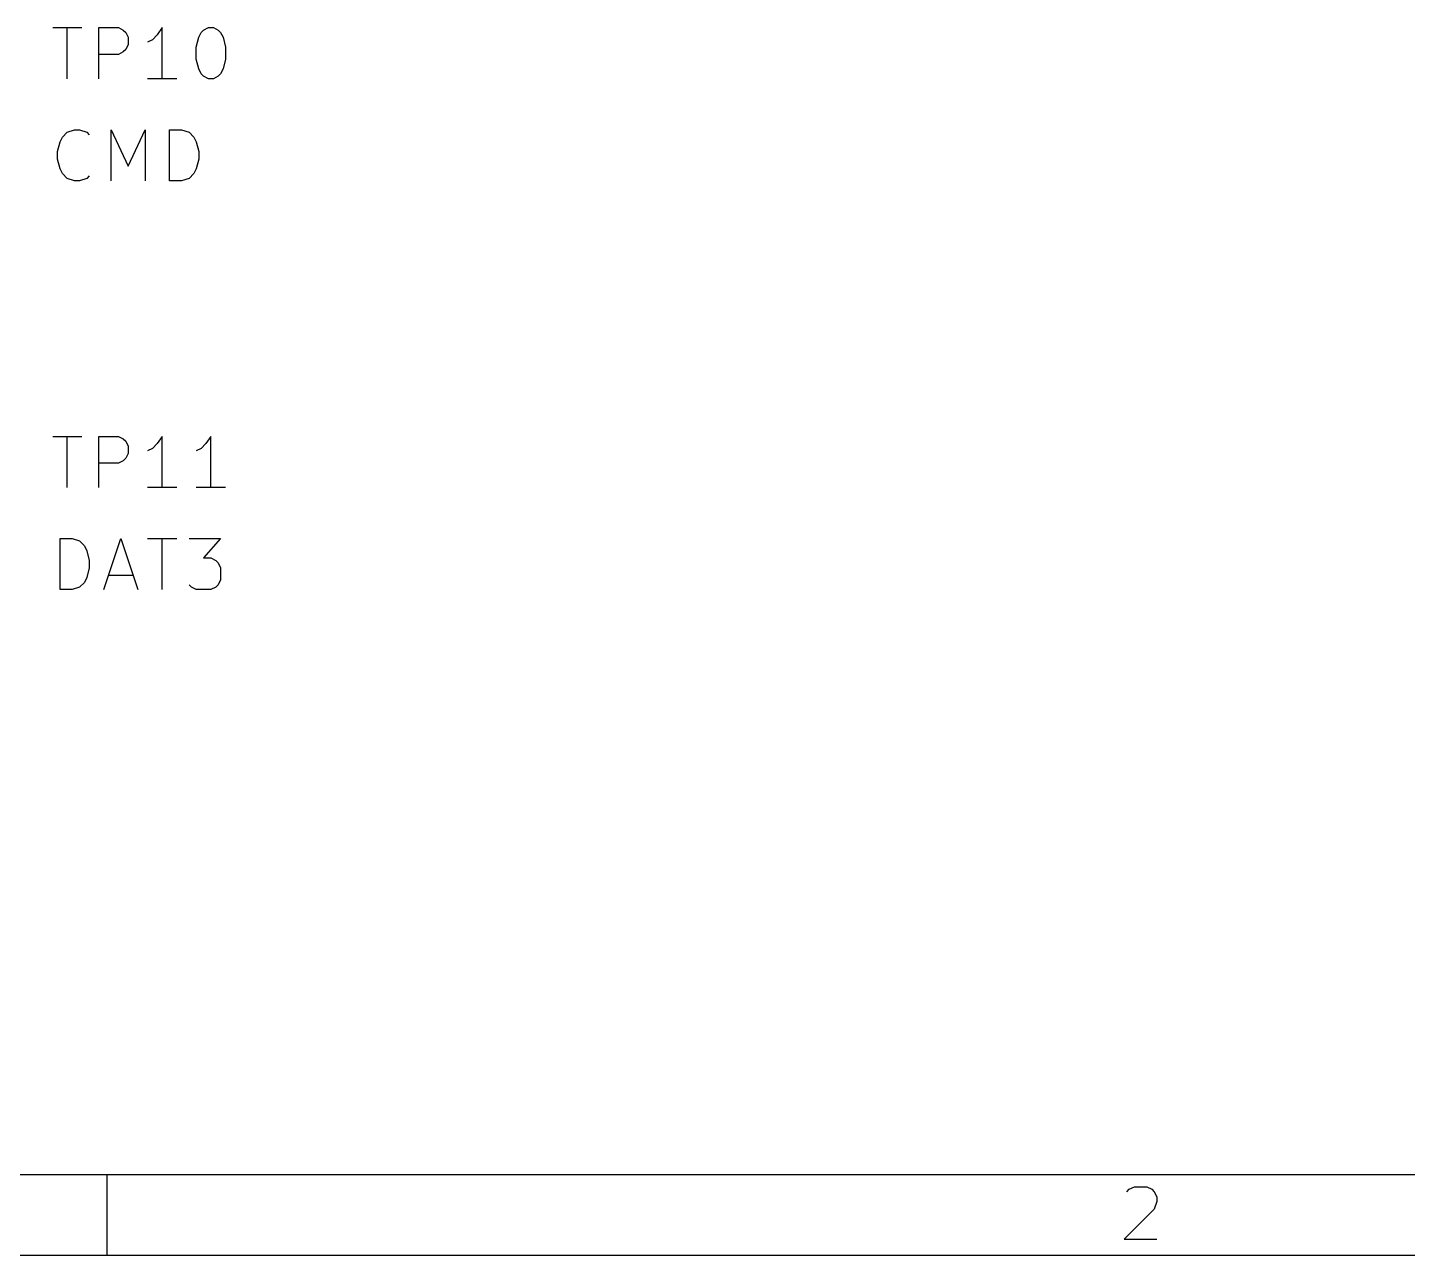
# Model space of a CAD drawing. Extents: x 0.4 to 11.3, y -7.9 to -0.4.
# Drawn here: x 2.285 to 3.635, y -7.874 to -6.673 of the extents above; entities that cross this region are included whole.
import ezdxf

# ---------------------------------------------------------------- set-up
doc = ezdxf.new("R2010")
doc.units = 0
doc.header["$MEASUREMENT"] = 0
doc.layers.add('CYAN2', color=4, linetype='CONTINUOUS')
doc.layers.add('RED2', color=1, linetype='CONTINUOUS')

msp = doc.modelspace()

# ---------------------------------------------------------------- linework, layer by layer
at = {"layer": 'CYAN2', "linetype": 'CONTINUOUS'}
for p, q in [((2.3091, -6.6728), (2.3377, -6.6728)), ((2.3091, -6.6728), (2.3377, -6.6728)), ((2.3234, -6.7228), (2.3234, -6.6728)), ((2.3234, -6.7228), (2.3234, -6.6728)), ((2.3544, -6.7228), (2.3544, -6.6728)), ((2.3544, -6.6728), (2.3734, -6.6728)), ((2.3544, -6.7228), (2.3544, -6.6728)), ((2.3544, -6.6728), (2.3734, -6.6728)), ((2.3734, -6.6728), (2.3782, -6.6752)), ((2.3734, -6.6728), (2.3782, -6.6752)), ((2.3782, -6.6752), (2.3806, -6.6776)), ((2.3782, -6.6752), (2.3806, -6.6776)), ((2.3806, -6.6776), (2.3829, -6.6823)), ((2.3806, -6.6776), (2.3829, -6.6823)), ((2.3829, -6.6823), (2.3829, -6.6895)), ((2.3829, -6.6823), (2.3829, -6.6895)), ((2.4115, -6.6799), (2.4068, -6.6847)), ((2.4115, -6.6799), (2.4068, -6.6847)), ((2.4163, -6.6728), (2.4115, -6.6799)), ((2.4163, -6.6728), (2.4115, -6.6799)), ((2.4163, -6.7228), (2.4163, -6.6728)), ((2.4163, -6.7228), (2.4163, -6.6728)), ((2.4496, -6.6918), (2.452, -6.6823)), ((2.4496, -6.6918), (2.452, -6.6823)), ((2.452, -6.6823), (2.4544, -6.6776)), ((2.452, -6.6823), (2.4544, -6.6776)), ((2.4544, -6.6776), (2.4568, -6.6752)), ((2.4544, -6.6776), (2.4568, -6.6752)), ((2.4568, -6.6752), (2.4615, -6.6728)), ((2.4568, -6.6752), (2.4615, -6.6728)), ((2.4615, -6.6728), (2.4663, -6.6728)), ((2.4615, -6.6728), (2.4663, -6.6728)), ((2.4663, -6.6728), (2.471, -6.6752)), ((2.4663, -6.6728), (2.471, -6.6752)), ((2.471, -6.6752), (2.4734, -6.6776)), ((2.471, -6.6752), (2.4734, -6.6776)), ((2.4734, -6.6776), (2.4758, -6.6823)), ((2.4734, -6.6776), (2.4758, -6.6823)), ((2.4758, -6.6823), (2.4782, -6.6918)), ((2.4758, -6.6823), (2.4782, -6.6918)), ((2.3806, -6.6942), (2.3782, -6.6966)), ((2.3806, -6.6942), (2.3782, -6.6966)), ((2.3829, -6.6895), (2.3806, -6.6942)), ((2.3829, -6.6895), (2.3806, -6.6942)), ((2.4068, -6.6847), (2.402, -6.6871)), ((2.4068, -6.6847), (2.402, -6.6871)), ((2.4496, -6.7038), (2.4496, -6.6918)), ((2.4496, -6.7038), (2.4496, -6.6918)), ((2.4782, -6.6918), (2.4782, -6.7038)), ((2.4782, -6.6918), (2.4782, -6.7038)), ((2.3734, -6.699), (2.3544, -6.699)), ((2.3734, -6.699), (2.3544, -6.699)), ((2.3782, -6.6966), (2.3734, -6.699)), ((2.3782, -6.6966), (2.3734, -6.699)), ((2.452, -6.7133), (2.4496, -6.7038)), ((2.452, -6.7133), (2.4496, -6.7038)), ((2.4782, -6.7038), (2.4758, -6.7133)), ((2.4782, -6.7038), (2.4758, -6.7133)), ((2.4306, -6.7228), (2.402, -6.7228)), ((2.4306, -6.7228), (2.402, -6.7228)), ((2.4544, -6.718), (2.452, -6.7133)), ((2.4544, -6.718), (2.452, -6.7133)), ((2.4568, -6.7204), (2.4544, -6.718)), ((2.4568, -6.7204), (2.4544, -6.718)), ((2.4615, -6.7228), (2.4568, -6.7204)), ((2.4615, -6.7228), (2.4568, -6.7204)), ((2.4663, -6.7228), (2.4615, -6.7228)), ((2.4663, -6.7228), (2.4615, -6.7228)), ((2.471, -6.7204), (2.4663, -6.7228)), ((2.471, -6.7204), (2.4663, -6.7228)), ((2.4734, -6.718), (2.471, -6.7204)), ((2.4734, -6.718), (2.471, -6.7204)), ((2.4758, -6.7133), (2.4734, -6.718)), ((2.4758, -6.7133), (2.4734, -6.718)), ((2.3187, -6.7799), (2.3234, -6.7752)), ((2.3187, -6.7799), (2.3234, -6.7752)), ((2.3234, -6.7752), (2.3306, -6.7728)), ((2.3234, -6.7752), (2.3306, -6.7728)), ((2.3306, -6.7728), (2.3353, -6.7728)), ((2.3306, -6.7728), (2.3353, -6.7728)), ((2.3353, -6.7728), (2.3425, -6.7752)), ((2.3353, -6.7728), (2.3425, -6.7752)), ((2.3425, -6.7752), (2.3449, -6.7776)), ((2.3425, -6.7752), (2.3449, -6.7776)), ((2.3663, -6.8228), (2.3663, -6.7728)), ((2.3663, -6.7728), (2.3829, -6.8085)), ((2.3663, -6.8228), (2.3663, -6.7728)), ((2.3663, -6.7728), (2.3829, -6.8085)), ((2.3829, -6.8085), (2.3996, -6.7728)), ((2.3829, -6.8085), (2.3996, -6.7728)), ((2.3996, -6.7728), (2.3996, -6.8228)), ((2.3996, -6.7728), (2.3996, -6.8228)), ((2.4234, -6.8228), (2.4234, -6.7728)), ((2.4234, -6.7728), (2.4353, -6.7728)), ((2.4234, -6.8228), (2.4234, -6.7728)), ((2.4234, -6.7728), (2.4353, -6.7728)), ((2.4353, -6.7728), (2.4425, -6.7752)), ((2.4353, -6.7728), (2.4425, -6.7752)), ((2.4425, -6.7752), (2.4472, -6.7799)), ((2.4425, -6.7752), (2.4472, -6.7799)), ((2.3139, -6.7942), (2.3163, -6.7847)), ((2.3139, -6.7942), (2.3163, -6.7847)), ((2.3163, -6.7847), (2.3187, -6.7799)), ((2.3163, -6.7847), (2.3187, -6.7799)), ((2.4472, -6.7799), (2.4496, -6.7847)), ((2.4472, -6.7799), (2.4496, -6.7847)), ((2.4496, -6.7847), (2.452, -6.7942)), ((2.4496, -6.7847), (2.452, -6.7942)), ((2.3139, -6.8014), (2.3139, -6.7942)), ((2.3139, -6.8014), (2.3139, -6.7942)), ((2.3163, -6.8109), (2.3139, -6.8014)), ((2.3163, -6.8109), (2.3139, -6.8014)), ((2.452, -6.8014), (2.4496, -6.8109)), ((2.452, -6.8014), (2.4496, -6.8109)), ((2.452, -6.7942), (2.452, -6.8014)), ((2.452, -6.7942), (2.452, -6.8014)), ((2.3187, -6.8157), (2.3163, -6.8109)), ((2.3187, -6.8157), (2.3163, -6.8109)), ((2.3234, -6.8204), (2.3187, -6.8157)), ((2.3234, -6.8204), (2.3187, -6.8157)), ((2.4472, -6.8157), (2.4425, -6.8204)), ((2.4472, -6.8157), (2.4425, -6.8204)), ((2.4496, -6.8109), (2.4472, -6.8157)), ((2.4496, -6.8109), (2.4472, -6.8157)), ((2.3306, -6.8228), (2.3234, -6.8204)), ((2.3306, -6.8228), (2.3234, -6.8204)), ((2.3353, -6.8228), (2.3306, -6.8228)), ((2.3353, -6.8228), (2.3306, -6.8228)), ((2.3425, -6.8204), (2.3353, -6.8228)), ((2.3425, -6.8204), (2.3353, -6.8228)), ((2.3449, -6.818), (2.3425, -6.8204)), ((2.3449, -6.818), (2.3425, -6.8204)), ((2.4353, -6.8228), (2.4234, -6.8228)), ((2.4353, -6.8228), (2.4234, -6.8228)), ((2.4425, -6.8204), (2.4353, -6.8228)), ((2.4425, -6.8204), (2.4353, -6.8228)), ((2.3091, -7.0728), (2.3377, -7.0728)), ((2.3091, -7.0728), (2.3377, -7.0728)), ((2.3234, -7.1228), (2.3234, -7.0728)), ((2.3234, -7.1228), (2.3234, -7.0728)), ((2.3544, -7.1228), (2.3544, -7.0728)), ((2.3544, -7.0728), (2.3734, -7.0728)), ((2.3544, -7.1228), (2.3544, -7.0728)), ((2.3544, -7.0728), (2.3734, -7.0728)), ((2.3734, -7.0728), (2.3782, -7.0752)), ((2.3734, -7.0728), (2.3782, -7.0752)), ((2.4163, -7.0728), (2.4115, -7.0799)), ((2.4163, -7.0728), (2.4115, -7.0799)), ((2.4163, -7.1228), (2.4163, -7.0728)), ((2.4163, -7.1228), (2.4163, -7.0728)), ((2.4639, -7.0728), (2.4591, -7.0799)), ((2.4639, -7.0728), (2.4591, -7.0799)), ((2.4639, -7.1228), (2.4639, -7.0728)), ((2.4639, -7.1228), (2.4639, -7.0728)), ((2.3782, -7.0752), (2.3806, -7.0776)), ((2.3782, -7.0752), (2.3806, -7.0776)), ((2.3806, -7.0776), (2.3829, -7.0823)), ((2.3806, -7.0776), (2.3829, -7.0823)), ((2.3829, -7.0823), (2.3829, -7.0895)), ((2.3829, -7.0823), (2.3829, -7.0895)), ((2.4068, -7.0847), (2.402, -7.0871)), ((2.4068, -7.0847), (2.402, -7.0871)), ((2.4115, -7.0799), (2.4068, -7.0847)), ((2.4115, -7.0799), (2.4068, -7.0847)), ((2.4544, -7.0847), (2.4496, -7.0871)), ((2.4544, -7.0847), (2.4496, -7.0871)), ((2.4591, -7.0799), (2.4544, -7.0847)), ((2.4591, -7.0799), (2.4544, -7.0847)), ((2.3734, -7.099), (2.3544, -7.099)), ((2.3734, -7.099), (2.3544, -7.099)), ((2.3782, -7.0966), (2.3734, -7.099)), ((2.3782, -7.0966), (2.3734, -7.099)), ((2.3806, -7.0942), (2.3782, -7.0966)), ((2.3806, -7.0942), (2.3782, -7.0966)), ((2.3829, -7.0895), (2.3806, -7.0942)), ((2.3829, -7.0895), (2.3806, -7.0942)), ((2.4306, -7.1228), (2.402, -7.1228)), ((2.4306, -7.1228), (2.402, -7.1228)), ((2.4782, -7.1228), (2.4496, -7.1228)), ((2.4782, -7.1228), (2.4496, -7.1228)), ((2.3163, -7.2228), (2.3163, -7.1728)), ((2.3163, -7.1728), (2.3282, -7.1728)), ((2.3163, -7.2228), (2.3163, -7.1728)), ((2.3163, -7.1728), (2.3282, -7.1728)), ((2.3282, -7.1728), (2.3353, -7.1752)), ((2.3282, -7.1728), (2.3353, -7.1752)), ((2.3353, -7.1752), (2.3401, -7.1799)), ((2.3353, -7.1752), (2.3401, -7.1799)), ((2.3401, -7.1799), (2.3425, -7.1847)), ((2.3401, -7.1799), (2.3425, -7.1847)), ((2.3591, -7.2228), (2.3758, -7.1728)), ((2.3591, -7.2228), (2.3758, -7.1728)), ((2.3758, -7.1728), (2.3925, -7.2228)), ((2.3758, -7.1728), (2.3925, -7.2228)), ((2.402, -7.1728), (2.4306, -7.1728)), ((2.402, -7.1728), (2.4306, -7.1728)), ((2.4163, -7.2228), (2.4163, -7.1728)), ((2.4163, -7.2228), (2.4163, -7.1728)), ((2.4425, -7.1728), (2.4734, -7.1728)), ((2.4425, -7.1728), (2.4734, -7.1728)), ((2.4734, -7.1728), (2.4568, -7.1918)), ((2.4734, -7.1728), (2.4568, -7.1918)), ((2.3425, -7.1847), (2.3449, -7.1942)), ((2.3425, -7.1847), (2.3449, -7.1942)), ((2.3449, -7.1942), (2.3449, -7.2014)), ((2.3449, -7.1942), (2.3449, -7.2014)), ((2.4568, -7.1918), (2.4639, -7.1918)), ((2.4568, -7.1918), (2.4639, -7.1918)), ((2.4639, -7.1918), (2.4687, -7.1942)), ((2.4639, -7.1918), (2.4687, -7.1942)), ((2.4687, -7.1942), (2.471, -7.1966)), ((2.4687, -7.1942), (2.471, -7.1966)), ((2.3449, -7.2014), (2.3425, -7.2109)), ((2.3449, -7.2014), (2.3425, -7.2109)), ((2.3639, -7.2085), (2.3877, -7.2085)), ((2.3639, -7.2085), (2.3877, -7.2085)), ((2.471, -7.1966), (2.4734, -7.2014)), ((2.471, -7.1966), (2.4734, -7.2014)), ((2.4734, -7.2014), (2.4734, -7.2133)), ((2.4734, -7.2014), (2.4734, -7.2133)), ((2.3353, -7.2204), (2.3282, -7.2228)), ((2.3353, -7.2204), (2.3282, -7.2228)), ((2.3401, -7.2157), (2.3353, -7.2204)), ((2.3401, -7.2157), (2.3353, -7.2204)), ((2.3425, -7.2109), (2.3401, -7.2157)), ((2.3425, -7.2109), (2.3401, -7.2157)), ((2.4449, -7.2204), (2.4425, -7.218)), ((2.4449, -7.2204), (2.4425, -7.218)), ((2.4496, -7.2228), (2.4449, -7.2204)), ((2.4496, -7.2228), (2.4449, -7.2204)), ((2.4687, -7.2204), (2.4639, -7.2228)), ((2.4687, -7.2204), (2.4639, -7.2228)), ((2.471, -7.218), (2.4687, -7.2204)), ((2.471, -7.218), (2.4687, -7.2204)), ((2.4734, -7.2133), (2.471, -7.218)), ((2.4734, -7.2133), (2.471, -7.218)), ((2.3282, -7.2228), (2.3163, -7.2228)), ((2.3282, -7.2228), (2.3163, -7.2228)), ((2.4639, -7.2228), (2.4496, -7.2228)), ((2.4639, -7.2228), (2.4496, -7.2228))]:
    msp.add_line(p, q, dxfattribs=at)
at = {"layer": 'RED2', "linetype": 'CONTINUOUS'}
for p, q in [((11.2206, -7.7956), (0.4724, -7.7956)), ((2.3622, -7.7956), (2.3622, -7.8743)), ((3.3601, -7.812), (3.3625, -7.8096)), ((3.3625, -7.8096), (3.3674, -7.8071)), ((3.3674, -7.8071), (3.3796, -7.8071)), ((3.3796, -7.8071), (3.3845, -7.8096)), ((3.3845, -7.8096), (3.3869, -7.812)), ((3.3869, -7.812), (3.3893, -7.8169)), ((3.3869, -7.8291), (3.3576, -7.8583)), ((3.3893, -7.8217), (3.3869, -7.8291)), ((3.3893, -7.8169), (3.3893, -7.8217)), ((3.3576, -7.8583), (3.3893, -7.8583)), ((11.2993, -7.8743), (0.3937, -7.8743))]:
    msp.add_line(p, q, dxfattribs=at)

doc.saveas('drawing.dxf')
